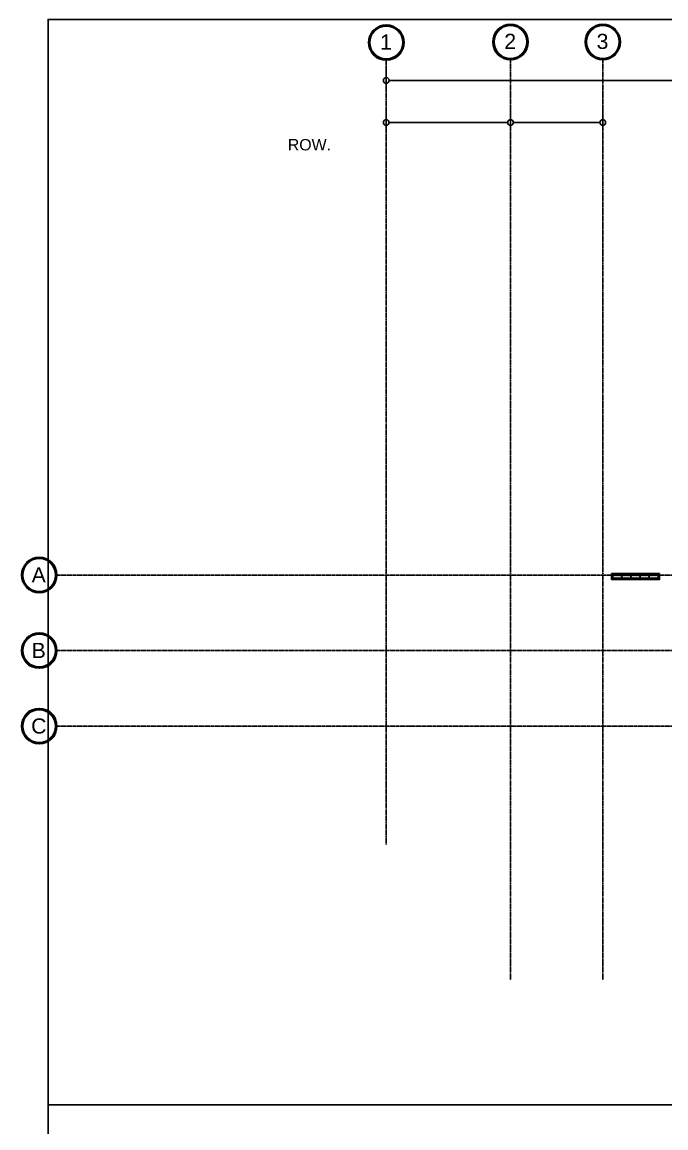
# Model space of a CAD drawing. Header units: millimetres. Extents: x -70132 to 394080, y -1879526 to 121974.
# Drawn here: x -70132 to 14599, y -1453672 to -1308031 of the extents above; entities that cross this region are included whole.
import ezdxf

# ---------------------------------------------------------------- set-up
doc = ezdxf.new("R2010")
doc.units = ezdxf.units.MM
doc.linetypes.add('DPA_Grid _ Level 100', pattern=[10, 5.5, -1.6, 1.3, -1.6])
for name, color, linetype in [('009 - AHP_06_PANEL_HATCH_', 251, 'Continuous'), ('009 - AHP_06_PANEL_MAIN_COLOR_1', 3, 'Continuous'), ('009 - AHP_06_PANEL_SYMBOL_', 251, 'Continuous')]:
    doc.layers.add(name, color=color, linetype=linetype)
for name, color, linetype, lineweight in [('A-ANNO-DIMS', 1, 'Continuous', 9), ('G-ANNO-TEXT', 3, 'Continuous', 9), ('S-GRID', 251, 'Continuous', 9), ('S-GRID-IDEN', 3, 'Continuous', 50)]:
    doc.layers.add(name, color=color, linetype=linetype, lineweight=lineweight)
doc.styles.add('Arial', font='arial.ttf', dxfattribs={"height": 1500})
doc.styles.add('Arial_1', font='arial.ttf', dxfattribs={"height": 2000})
doc.styles.add('Arial_2', font='arial.ttf', dxfattribs={"height": 3})
doc.dimstyles.new('DPA-DIM-3_0_C-C', dxfattribs={"dimscale": 304.8, "dimtxt": 1530.3891, "dimasz": 2.46063, "dimexe": 3.28084, "dimexo": 0.0625, "dimgap": 0.82021, "dimtad": 1, "dimdec": 0, "dimzin": 0, "dimdsep": 46, "dimtxsty": 'Arial_2', "dimblk1": 'DOTBLANK', "dimblk2": 'DOTBLANK', "dimsah": 1, "dimcen": 0.09, "dimdle": 3.28084, "dimadec": 8, "dimazin": 0, "dimtfac": 1, "dimtdec": 4, "dimtix": 1, "dimtmove": 0, "dimatfit": 3, "dimfxl": 6.56168, "dimfxlon": 1, "dimtvp": 1, "dimtolj": 1, "dimtzin": 0, "dimarcsym": 2})

# ---------------------------------------------------------------- blocks, each defined once
blk = doc.blocks.new('Grid - 100 Scale-586761-4130-01 MULTIPURPOSE LEVEL- REFLECTED CEILING PLAN')
at = {"layer": 'S-GRID-IDEN'}
blk.add_circle((0, 0), 4.5, dxfattribs=at)
blk = doc.blocks.new('A$C1d97255a')
at = {"layer": 'Defpoints', "color": 250, "linetype": 'DPA_Grid _ Level 100'}
for p, q in [((-15004.5, -29443.9), (-15004.5, 73937)), ((1345.5, -47274.3), (1345.5, 74011.8)), ((13495.5, -47274.3), (13495.5, 74011.8)), ((304502.9, 6050), (-58435, 6050)), ((304502.9, -3900), (-58435, -3900)), ((304502.9, -13850), (-58435, -13850))]:
    blk.add_line(p, q, dxfattribs=at)
at = {"layer": 'Defpoints', "color": 250, "xscale": 499.9999999999994, "yscale": 499.9999999999994, "zscale": 499.9999999999994}
for p in [(-15004.5, 76187), (1345.5, 76261.8), (13495.5, 76261.8)]:
    blk.add_blockref('Grid - 100 Scale-586761-4130-01 MULTIPURPOSE LEVEL- REFLECTED CEILING PLAN', p, dxfattribs=at)
at = {"layer": 'Defpoints', "color": 250, "xscale": 499.9999999999994, "yscale": 499.9999999999994, "zscale": 499.9999999999994, "rotation": 89.99999999999976}
for p in [(-60685, 6050), (-60685, -3900), (-60685, -13850)]:
    blk.add_blockref('Grid - 100 Scale-586761-4130-01 MULTIPURPOSE LEVEL- REFLECTED CEILING PLAN', p, dxfattribs=at)
at = {"layer": 'Defpoints', "color": 250, "lineweight": 9, "char_height": 2000, "attachment_point": 1, "style": 'Arial_1'}
for s, insert, width in [('1', (-15820.9, 77266.5), 1883.966), ('2', (529.1, 77341.3), 1883.966), ('3', (12679.1, 77341.3), 1883.966), ('A', (-61683.6, 7069.4), 2284.809), ('B', (-61683.6, -2880.6), 2284.809), ('C', (-61748.6, -12830.6), 2445.147)]:
    blk.add_mtext(s, dxfattribs=dict(at, insert=insert, width=width))
blk = doc.blocks.new('_DotBlank')
at = {"color": 0, "linetype": 'ByBlock', "lineweight": -2}
blk.add_line((-0.5, 0), (-1, 0), dxfattribs=at)
blk.add_circle((0, 0), 0.5, dxfattribs=at)
blk = doc.blocks.new('*D1404')
at = {"layer": 'A-ANNO-DIMS', "color": 0, "lineweight": -2, "transparency": 16777216}
for p, q in [((-22201, -1319271), (-22201, -1322252)), ((-5851, -1319271), (-5851, -1322252)), ((-21451, -1321252), (-6601, -1321252))]:
    blk.add_line(p, q, dxfattribs=at)
at = {"layer": 'Defpoints', "color": 0, "transparency": 16777216}
for p in [(-22201, -1319252), (-5851, -1319252), (-5851, -1321252)]:
    blk.add_point(p, dxfattribs=at)
at = {"layer": 'A-ANNO-DIMS', "color": 0, "lineweight": -2, "transparency": 16777216, "xscale": 750, "yscale": 750, "zscale": 750, "rotation": 180}
blk.add_blockref('_DotBlank', (-22201, -1321252), dxfattribs=at)
at = {"layer": 'A-ANNO-DIMS', "color": 0, "lineweight": -2, "transparency": 16777216, "xscale": 750, "yscale": 750, "zscale": 750}
blk.add_blockref('_DotBlank', (-5851, -1321252), dxfattribs=at)
at = {"layer": 'A-ANNO-DIMS', "color": 0, "transparency": 16777216, "insert": (-14026, -1321000), "char_height": 3, "width": 6922.07, "attachment_point": 5, "style": 'Arial_2'}
blk.add_mtext('\\A1;16350', dxfattribs=at)
blk = doc.blocks.new('*D1405')
at = {"layer": 'A-ANNO-DIMS', "color": 0, "lineweight": -2, "transparency": 16777216}
for p, q in [((-5851, -1319271), (-5851, -1322252)), ((6299, -1319271), (6299, -1322252)), ((-5101, -1321252), (5549, -1321252))]:
    blk.add_line(p, q, dxfattribs=at)
at = {"layer": 'Defpoints', "color": 0, "transparency": 16777216}
for p in [(-5851, -1319252), (6299, -1319252), (6299, -1321252)]:
    blk.add_point(p, dxfattribs=at)
at = {"layer": 'A-ANNO-DIMS', "color": 0, "lineweight": -2, "transparency": 16777216, "xscale": 750, "yscale": 750, "zscale": 750, "rotation": 180}
blk.add_blockref('_DotBlank', (-5851, -1321252), dxfattribs=at)
at = {"layer": 'A-ANNO-DIMS', "color": 0, "lineweight": -2, "transparency": 16777216, "xscale": 750, "yscale": 750, "zscale": 750}
blk.add_blockref('_DotBlank', (6299, -1321252), dxfattribs=at)
at = {"layer": 'A-ANNO-DIMS', "color": 0, "transparency": 16777216, "insert": (224, -1321000), "char_height": 3, "width": 6922.07, "attachment_point": 5, "style": 'Arial_2'}
blk.add_mtext('\\A1;12150', dxfattribs=at)
blk = doc.blocks.new('*D1403')
at = {"layer": 'A-ANNO-DIMS', "color": 0, "lineweight": -2, "transparency": 16777216}
for p, q in [((-22201, -1313726), (-22201, -1316707)), ((275849, -1313726), (275849, -1316707)), ((-21451, -1315707), (275099, -1315707))]:
    blk.add_line(p, q, dxfattribs=at)
at = {"layer": 'Defpoints', "color": 0, "transparency": 16777216}
for p in [(-22201, -1313707), (275849, -1313707), (275849, -1315707)]:
    blk.add_point(p, dxfattribs=at)
at = {"layer": 'A-ANNO-DIMS', "color": 0, "lineweight": -2, "transparency": 16777216, "xscale": 750, "yscale": 750, "zscale": 750, "rotation": 180}
blk.add_blockref('_DotBlank', (-22201, -1315707), dxfattribs=at)
at = {"layer": 'A-ANNO-DIMS', "color": 0, "lineweight": -2, "transparency": 16777216, "xscale": 750, "yscale": 750, "zscale": 750}
blk.add_blockref('_DotBlank', (275849, -1315707), dxfattribs=at)
at = {"layer": 'A-ANNO-DIMS', "color": 0, "transparency": 16777216, "insert": (126824, -1315456), "char_height": 3, "width": 8306.48, "attachment_point": 5, "style": 'Arial_2'}
blk.add_mtext('\\A1;298050', dxfattribs=at)
blk = doc.blocks.new('*U1337')
at = {"layer": '009 - AHP_06_PANEL_MAIN_COLOR_1'}
blk.add_lwpolyline([(0, -200), (1200, -200), (1200, 200), (0, 200)], close=True, dxfattribs=at)
at = {"layer": '009 - AHP_06_PANEL_SYMBOL_'}
blk.add_point((0, 0), dxfattribs=at)
blk = doc.blocks.new('*U1372')
at = {"layer": '009 - AHP_06_PANEL_MAIN_COLOR_1'}
blk.add_lwpolyline([(0, -200), (150, -200), (150, 200), (0, 200)], close=True, dxfattribs=at)
at = {"layer": '009 - AHP_06_PANEL_SYMBOL_'}
blk.add_point((0, 0), dxfattribs=at)
blk = doc.blocks.new('*U1374')
at = {"layer": '009 - AHP_06_PANEL_MAIN_COLOR_1'}
blk.add_lwpolyline([(0, -200), (150, -200), (150, 200), (0, 200)], close=True, dxfattribs=at)
at = {"layer": '009 - AHP_06_PANEL_SYMBOL_'}
blk.add_point((0, 0), dxfattribs=at)
blk = doc.blocks.new('*U1338')
at = {"layer": '009 - AHP_06_PANEL_MAIN_COLOR_1'}
blk.add_lwpolyline([(0, -75), (1200, -75), (1200, 75), (0, 75)], close=True, dxfattribs=at)
at = {"layer": '009 - AHP_06_PANEL_SYMBOL_'}
blk.add_point((0, 0), dxfattribs=at)
blk = doc.blocks.new('*U1371')
at = {"layer": '009 - AHP_06_PANEL_MAIN_COLOR_1'}
blk.add_lwpolyline([(0, -75), (150, -75), (150, 75), (0, 75)], close=True, dxfattribs=at)
at = {"layer": '009 - AHP_06_PANEL_SYMBOL_'}
blk.add_point((0, 0), dxfattribs=at)
blk = doc.blocks.new('*U1373')
at = {"layer": '009 - AHP_06_PANEL_MAIN_COLOR_1'}
blk.add_lwpolyline([(0, -75), (150, -75), (150, 75), (0, 75)], close=True, dxfattribs=at)
at = {"layer": '009 - AHP_06_PANEL_SYMBOL_'}
blk.add_point((0, 0), dxfattribs=at)
blk = doc.blocks.new('W-2-PP20-AR-4130-01-A_20260306-090541_AHP_C06_OVL')
at = {"layer": '009 - AHP_06_PANEL_HATCH_', "linetype": 'ByBlock'}
h = blk.add_hatch(dxfattribs=at)
h.set_pattern_fill('ANSI35', color=256, scale=0.5)
h.paths.add_polyline_path([(-34700, 9500), (-34850, 9500), (-34850, 9350), (-34700, 9350)])
h.paths.add_polyline_path([(-28700, 9350), (-28550, 9350), (-28550, 9500), (-28700, 9500)])
h.paths.add_polyline_path([(-34700, 9350), (-33500, 9350), (-33500, 9500), (-34700, 9500)])
h.paths.add_polyline_path([(-33500, 9350), (-32300, 9350), (-32300, 9500), (-33500, 9500)])
h.paths.add_polyline_path([(-32300, 9350), (-31100, 9350), (-31100, 9500), (-32300, 9500)])
h.paths.add_polyline_path([(-31100, 9350), (-29900, 9350), (-29900, 9500), (-31100, 9500)])
h.paths.add_polyline_path([(-29900, 9350), (-28700, 9350), (-28700, 9500), (-29900, 9500)])
h.paths.add_polyline_path([(-34700, 10150), (-34850, 10150), (-34850, 10000), (-34700, 10000)])
h.paths.add_polyline_path([(-28700, 10000), (-28550, 10000), (-28550, 10150), (-28700, 10150)])
h.paths.add_polyline_path([(-34700, 10000), (-33500, 10000), (-33500, 10150), (-34700, 10150)])
h.paths.add_polyline_path([(-33500, 10000), (-32300, 10000), (-32300, 10150), (-33500, 10150)])
h.paths.add_polyline_path([(-32300, 10000), (-31100, 10000), (-31100, 10150), (-32300, 10150)])
h.paths.add_polyline_path([(-31100, 10000), (-29900, 10000), (-29900, 10150), (-31100, 10150)])
h.paths.add_polyline_path([(-29900, 10000), (-28700, 10000), (-28700, 10150), (-29900, 10150)])
h.paths.add_polyline_path([(-34700, 9950), (-34850, 9950), (-34850, 9550), (-34700, 9550)])
h.paths.add_polyline_path([(-28700, 9550), (-28550, 9550), (-28550, 9950), (-28700, 9950)])
h.paths.add_polyline_path([(-34700, 9550), (-33500, 9550), (-33500, 9950), (-34700, 9950)])
h.paths.add_polyline_path([(-33500, 9550), (-32300, 9550), (-32300, 9950), (-33500, 9950)])
h.paths.add_polyline_path([(-32300, 9550), (-31100, 9550), (-31100, 9950), (-32300, 9950)])
h.paths.add_polyline_path([(-31100, 9550), (-29900, 9550), (-29900, 9950), (-31100, 9950)])
h.paths.add_polyline_path([(-29900, 9550), (-28700, 9550), (-28700, 9950), (-29900, 9950)])
at = {"linetype": 'ByBlock'}
blk.add_point((-34700, 10150), dxfattribs=at)
at = {"rotation": 180}
for name, p in [('*U1373', (-34700, 10075)), ('*U1374', (-34700, 9750)), ('*U1373', (-34700, 9425))]:
    blk.add_blockref(name, p, dxfattribs=at)
for name, p in [('*U1338', (-34700, 10075)), ('*U1337', (-34700, 9750)), ('*U1338', (-34700, 9425)), ('*U1338', (-33500, 10075)), ('*U1337', (-33500, 9750)), ('*U1338', (-33500, 9425)), ('*U1338', (-32300, 10075)), ('*U1337', (-32300, 9750)), ('*U1338', (-32300, 9425)), ('*U1338', (-31100, 10075)), ('*U1337', (-31100, 9750)), ('*U1338', (-31100, 9425)), ('*U1338', (-29900, 10075)), ('*U1337', (-29900, 9750)), ('*U1338', (-29900, 9425)), ('*U1371', (-28700, 10075)), ('*U1372', (-28700, 9750)), ('*U1371', (-28700, 9425))]:
    blk.add_blockref(name, p)

msp = doc.modelspace()

# ---------------------------------------------------------------- linework, layer by layer
for points in [[(-66720.1, -1450632.9), (356364.1, -1450632.9), (356364.1, -1307668.6), (-66720.1, -1307668.6)], [(-66720.1, -1593597.1), (356364.1, -1593597.1), (356364.1, -1450632.9), (-66720.1, -1450632.9)]]:
    msp.add_lwpolyline(points, close=True)
at = {"layer": 'S-GRID', "linetype": 'DPA_Grid _ Level 100'}
for p, q in [((-22201.4, -1416349.1), (-22201.4, -1312968.2)), ((-5851.4, -1434179.5), (-5851.4, -1312893.3)), ((6298.6, -1434179.5), (6298.6, -1312893.3))]:
    msp.add_line(p, q, dxfattribs=at)

# ---------------------------------------------------------------- block references
at = {"linetype": 'ByBlock'}
msp.add_blockref('A$C1d97255a', (-7197, -1386905.2), dxfattribs=at)
at = {"layer": '009 - AHP_06_PANEL_MAIN_COLOR_1', "linetype": 'ByBlock'}
msp.add_blockref('W-2-PP20-AR-4130-01-A_20260306-090541_AHP_C06_OVL', (42298.6, -1390805.2), dxfattribs=at)
at = {"layer": 'S-GRID-IDEN', "xscale": 499.9999999999994, "yscale": 499.9999999999994, "zscale": 499.9999999999994}
for p in [(-22201.4, -1310718.2), (-5851.4, -1310643.3), (6298.6, -1310643.3)]:
    msp.add_blockref('Grid - 100 Scale-586761-4130-01 MULTIPURPOSE LEVEL- REFLECTED CEILING PLAN', p, dxfattribs=at)

# ---------------------------------------------------------------- texts
at = {"layer": 'G-ANNO-TEXT', "insert": (-35172.9, -1323427.5), "char_height": 1500, "width": 7135.019, "attachment_point": 1, "style": 'Arial'}
msp.add_mtext('ROW.', dxfattribs=at)
at = {"layer": 'S-GRID-IDEN', "lineweight": 9, "char_height": 2000, "width": 1883.966, "attachment_point": 1, "style": 'Arial_1'}
for s, insert in [('1', (-23017.9, -1309638.7)), ('2', (-6667.9, -1309563.9)), ('3', (5482.1, -1309563.9))]:
    msp.add_mtext(s, dxfattribs=dict(at, insert=insert))

# ---------------------------------------------------------------- dimensions: what is measured, and where the dimension line sits
at = {"layer": 'A-ANNO-DIMS'}
for base, p1, p2, override, picture, middle in [((275848.6, -1315707.3), (-22201.4, -1313707.3), (275848.6, -1313707.3), {"dimpost": '<>', "dimfxl": 298050}, '*D1403', (126823.6, -1315455.7)), ((-5851.4, -1321251.6), (-22201.4, -1319251.6), (-5851.4, -1319251.6), {"dimpost": '<>', "dimfxl": 16350}, '*D1404', (-14026.4, -1321000.1)), ((6298.6, -1321251.6), (-5851.4, -1319251.6), (6298.6, -1319251.6), {"dimpost": '<>', "dimfxl": 12150}, '*D1405', (223.6, -1321000.1))]:
    dim = msp.add_linear_dim(base=base, p1=p1, p2=p2, dimstyle='DPA-DIM-3_0_C-C', override=override, dxfattribs=at)
    dim.commit()
    dim.dimension.update_dxf_attribs({"geometry": picture, "text_midpoint": middle})

doc.saveas('drawing.dxf')
